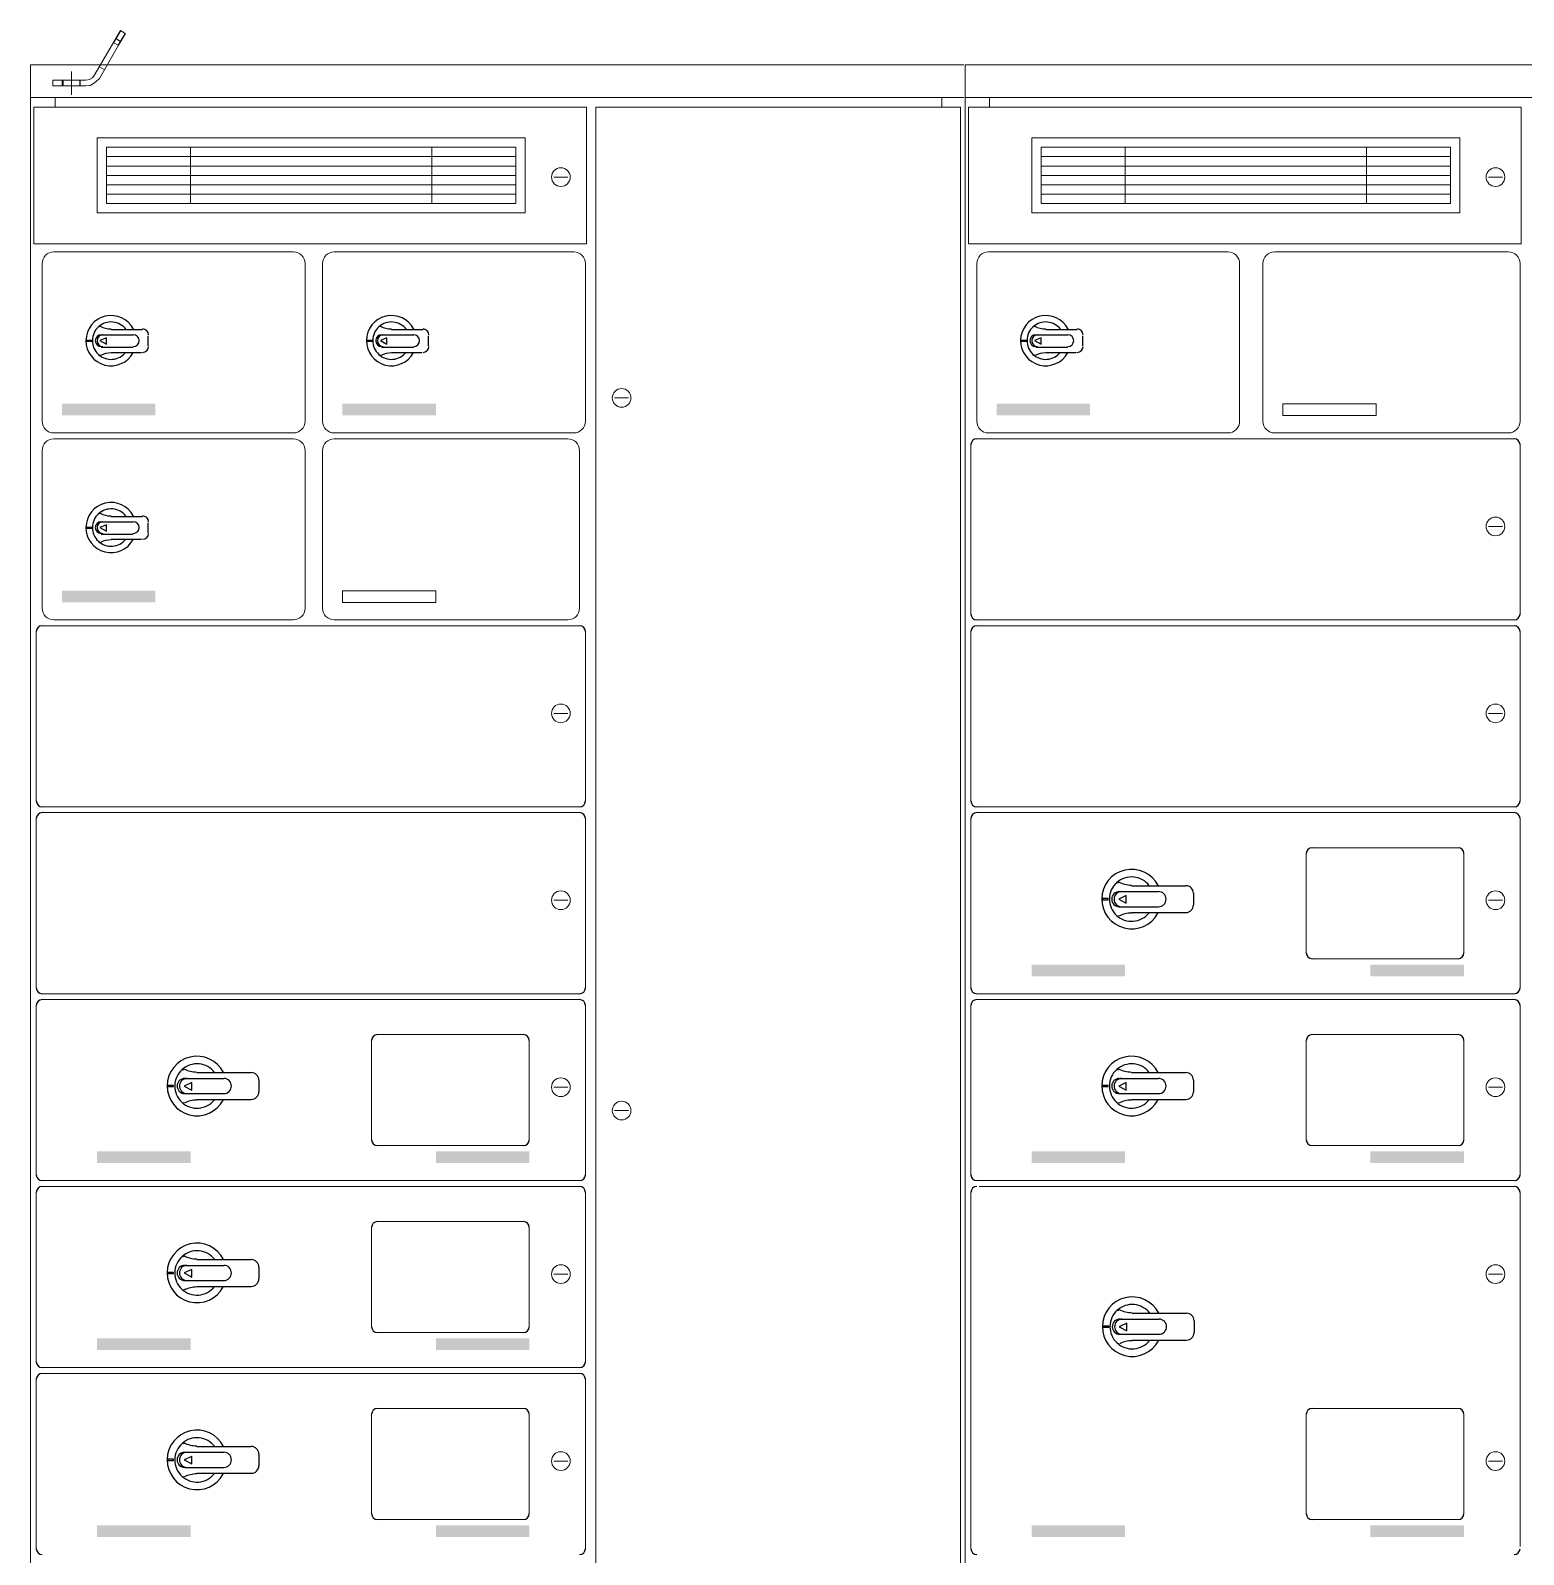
# Model space of a CAD drawing. Extents: x -5343388 to 7033982, y -486386 to 188356.
# Drawn here: x 893785 to 897236, y 136439 to 139961 of the extents above; entities that cross this region are included whole.
import ezdxf

# ---------------------------------------------------------------- set-up
doc = ezdxf.new("R2010")
doc.units = 0
doc.header["$MEASUREMENT"] = 0
doc.linetypes.add('EPLANLINE7', pattern=[0])
doc.layers.add('E12', color=40, linetype='Continuous', lineweight=20)

msp = doc.modelspace()

# ---------------------------------------------------------------- linework, layer by layer
at = {"layer": 'E12', "color": 1, "linetype": 'EPLANLINE7', "lineweight": 13}
for p, q in [((893993.04627, 139961.08138), (893932.29627, 139857.13138)), ((894003.84627, 139954.33138), (893944.44627, 139850.38138)), ((893993.04627, 139935.43138), (893982.24627, 139942.18138)), ((894003.84627, 139954.33138), (893993.04627, 139961.08138)), ((893987.64627, 139927.33138), (893976.84627, 139932.73138)), ((893785.14627, 139881.43138), (893785.14627, 135129.43138)), ((893785.14627, 135129.43138), (893785.14627, 139881.43138)), ((895942.44627, 139881.43138), (893785.14627, 139881.43138)), ((893879.64627, 139812.58138), (893879.64627, 139866.58138)), ((893955.24627, 139870.63138), (893944.44627, 139877.38138)), ((895945.14627, 139881.43138), (895945.14627, 135129.43138)), ((895945.14627, 135129.43138), (895945.14627, 139881.43138)), ((898102.44627, 139881.43138), (895945.14627, 139881.43138)), ((893836.44627, 139832.83138), (893836.44627, 139846.33138)), ((893913.39627, 139846.33138), (893836.44627, 139846.33138)), ((893913.39627, 139832.83138), (893836.44627, 139832.83138)), ((893858.04627, 139832.83138), (893858.04627, 139846.33138)), ((893860.74627, 139832.83138), (893860.74627, 139846.33138)), ((893899.89627, 139832.83138), (893899.89627, 139846.33138)), ((893921.49627, 139847.68138), (893913.39627, 139846.33138)), ((893922.84627, 139834.18138), (893913.39627, 139832.83138)), ((893928.24627, 139851.73138), (893921.49627, 139847.68138)), ((893930.94627, 139838.23138), (893922.84627, 139834.18138)), ((893932.29627, 139857.13138), (893928.24627, 139851.73138)), ((893937.69627, 139843.63138), (893930.94627, 139838.23138)), ((893944.44627, 139850.38138), (893937.69627, 139843.63138)), ((893785.14627, 139805.83138), (895942.44627, 139805.83138)), ((893841.84627, 139805.83138), (893841.84627, 139784.23138)), ((895891.14627, 139784.23138), (895891.14627, 139805.83138)), ((895945.14627, 139805.83138), (898102.44627, 139805.83138)), ((896001.84627, 139805.83138), (896001.84627, 139784.23138)), ((893793.24627, 139784.23138), (895070.34627, 139784.23138)), ((893793.24627, 139784.23138), (893793.24627, 139468.33138)), ((895070.34627, 139784.23138), (895070.34627, 139466.98138)), ((895091.94627, 139784.23138), (895091.94627, 135194.23138)), ((895091.94627, 139784.23138), (895934.34627, 139784.23138)), ((895934.34627, 139784.23138), (895934.34627, 135194.23138)), ((895953.24627, 139784.23138), (897230.34627, 139784.23138)), ((895953.24627, 139784.23138), (895953.24627, 139468.33138)), ((897230.34627, 139784.23138), (897230.34627, 139466.98138)), ((893939.04627, 139712.68138), (894928.59627, 139712.68138)), ((893939.04627, 139539.88138), (893939.04627, 139712.68138)), ((893960.64627, 139691.08138), (894906.99627, 139691.08138)), ((893960.64627, 139561.48138), (893960.64627, 139691.08138)), ((894155.04627, 139691.08138), (894155.04627, 139561.48138)), ((894712.59627, 139691.08138), (894712.59627, 139561.48138)), ((894906.99627, 139691.08138), (894906.99627, 139561.48138)), ((894928.59627, 139712.68138), (894928.59627, 139539.88138)), ((896099.04627, 139712.68138), (897088.59627, 139712.68138)), ((896099.04627, 139539.88138), (896099.04627, 139712.68138)), ((896120.64627, 139691.08138), (897066.99627, 139691.08138)), ((896120.64627, 139561.48138), (896120.64627, 139691.08138)), ((896315.04627, 139691.08138), (896315.04627, 139561.48138)), ((896872.59627, 139691.08138), (896872.59627, 139561.48138)), ((897066.99627, 139691.08138), (897066.99627, 139561.48138)), ((897088.59627, 139712.68138), (897088.59627, 139539.88138)), ((893960.64627, 139669.48138), (894906.99627, 139669.48138)), ((896120.64627, 139669.48138), (897066.99627, 139669.48138)), ((893960.64627, 139647.88138), (894906.99627, 139647.88138)), ((893960.64627, 139626.28138), (894906.99627, 139626.28138)), ((894994.74627, 139622.23138), (895027.14627, 139622.23138)), ((896120.64627, 139647.88138), (897066.99627, 139647.88138)), ((896120.64627, 139626.28138), (897066.99627, 139626.28138)), ((897154.74627, 139622.23138), (897187.14627, 139622.23138)), ((893960.64627, 139604.68138), (894906.99627, 139604.68138)), ((893960.64627, 139583.08138), (894906.99627, 139583.08138)), ((896120.64627, 139604.68138), (897066.99627, 139604.68138)), ((896120.64627, 139583.08138), (897066.99627, 139583.08138)), ((894906.99627, 139561.48138), (893960.64627, 139561.48138)), ((897066.99627, 139561.48138), (896120.64627, 139561.48138)), ((894928.59627, 139539.88138), (893939.04627, 139539.88138)), ((897088.59627, 139539.88138), (896099.04627, 139539.88138)), ((895070.34627, 139468.33138), (893793.24627, 139468.33138)), ((893839.14627, 139449.43138), (894392.64627, 139449.43138)), ((894487.14627, 139449.43138), (895040.64627, 139449.43138)), ((897230.34627, 139468.33138), (895953.24627, 139468.33138)), ((895999.14627, 139449.43138), (896552.64627, 139449.43138)), ((896660.64627, 139449.43138), (897200.64627, 139449.43138)), ((893812.14627, 139057.93138), (893812.14627, 139422.43138)), ((894419.64627, 139422.43138), (894419.64627, 139057.93138)), ((894460.14627, 139057.93138), (894460.14627, 139422.43138)), ((895067.64627, 139422.43138), (895067.64627, 139057.93138)), ((895972.14627, 139057.93138), (895972.14627, 139422.43138)), ((896579.64627, 139422.43138), (896579.64627, 139057.93138)), ((896633.64627, 139057.93138), (896633.64627, 139422.43138)), ((897227.64627, 139422.43138), (897227.64627, 139057.93138)), ((895135.14627, 139111.93138), (895167.54627, 139111.93138)), ((896679.54627, 139098.43138), (896679.54627, 139071.43138)), ((896679.54627, 139098.43138), (896895.54627, 139098.43138)), ((896895.54627, 139098.43138), (896895.54627, 139071.43138)), ((896679.54627, 139071.43138), (896895.54627, 139071.43138)), ((893839.14627, 139030.93138), (894392.64627, 139030.93138)), ((894487.14627, 139030.93138), (895040.64627, 139030.93138)), ((895999.14627, 139030.93138), (896552.64627, 139030.93138)), ((896660.64627, 139030.93138), (897200.64627, 139030.93138)), ((893812.14627, 138625.93138), (893812.14627, 138990.43138)), ((893839.14627, 139017.43138), (894392.64627, 139017.43138)), ((894419.64627, 138990.43138), (894419.64627, 138625.93138)), ((894460.14627, 138625.93138), (894460.14627, 138990.43138)), ((894487.14627, 139017.43138), (895027.14627, 139017.43138)), ((895054.14627, 138990.43138), (895054.14627, 138625.93138)), ((895958.64627, 139003.93138), (895958.64627, 138612.43138)), ((897214.14627, 139017.43138), (895972.14627, 139017.43138)), ((897227.64627, 138612.43138), (897227.64627, 139003.93138)), ((897154.74627, 138814.93138), (897187.14627, 138814.93138)), ((894506.04627, 138666.43138), (894506.04627, 138639.43138)), ((894506.04627, 138666.43138), (894722.04627, 138666.43138)), ((894506.04627, 138639.43138), (894722.04627, 138639.43138)), ((894722.04627, 138666.43138), (894722.04627, 138639.43138)), ((893839.14627, 138598.93138), (894392.64627, 138598.93138)), ((894487.14627, 138598.93138), (895027.14627, 138598.93138)), ((895972.14627, 138598.93138), (897214.14627, 138598.93138)), ((893798.64627, 138571.93138), (893798.64627, 138180.43138)), ((895054.14627, 138585.43138), (893812.14627, 138585.43138)), ((895067.64627, 138180.43138), (895067.64627, 138571.93138)), ((895958.64627, 138571.93138), (895958.64627, 138180.43138)), ((897214.14627, 138585.43138), (895972.14627, 138585.43138)), ((897227.64627, 138180.43138), (897227.64627, 138571.93138)), ((894994.74627, 138382.93138), (895027.14627, 138382.93138)), ((897154.74627, 138382.93138), (897187.14627, 138382.93138)), ((893798.64627, 138139.93138), (893798.64627, 137748.43138)), ((893812.14627, 138166.93138), (895054.14627, 138166.93138)), ((895054.14627, 138153.43138), (893812.14627, 138153.43138)), ((895067.64627, 137748.43138), (895067.64627, 138139.93138)), ((895958.64627, 138139.93138), (895958.64627, 137748.43138)), ((895972.14627, 138166.93138), (897214.14627, 138166.93138)), ((897214.14627, 138153.43138), (895972.14627, 138153.43138)), ((897227.64627, 137748.43138), (897227.64627, 138139.93138)), ((896747.04627, 138072.43138), (897084.54627, 138072.43138)), ((896733.54627, 137829.43138), (896733.54627, 138058.93138)), ((897098.04627, 138058.93138), (897098.04627, 137829.43138)), ((894994.74627, 137950.93138), (895027.14627, 137950.93138)), ((897154.74627, 137950.93138), (897187.14627, 137950.93138)), ((897084.54627, 137815.93138), (896747.04627, 137815.93138)), ((893812.14627, 137734.93138), (895054.14627, 137734.93138)), ((895054.14627, 137721.43138), (893812.14627, 137721.43138)), ((895972.14627, 137734.93138), (897214.14627, 137734.93138)), ((897214.14627, 137721.43138), (895972.14627, 137721.43138)), ((893798.64627, 137707.93138), (893798.64627, 137316.43138)), ((895067.64627, 137316.43138), (895067.64627, 137707.93138)), ((895958.64627, 137707.93138), (895958.64627, 137316.43138)), ((897227.64627, 137316.43138), (897227.64627, 137707.93138)), ((894573.54627, 137397.43138), (894573.54627, 137626.93138)), ((894587.04627, 137640.43138), (894924.54627, 137640.43138)), ((894938.04627, 137626.93138), (894938.04627, 137397.43138)), ((896733.54627, 137397.43138), (896733.54627, 137626.93138)), ((896747.04627, 137640.43138), (897084.54627, 137640.43138)), ((897098.04627, 137626.93138), (897098.04627, 137397.43138)), ((894994.74627, 137518.93138), (895027.14627, 137518.93138)), ((897154.74627, 137518.93138), (897187.14627, 137518.93138)), ((895135.14627, 137464.93138), (895167.54627, 137464.93138)), ((894924.54627, 137383.93138), (894587.04627, 137383.93138)), ((897084.54627, 137383.93138), (896747.04627, 137383.93138)), ((893812.14627, 137302.93138), (895054.14627, 137302.93138)), ((895972.14627, 137302.93138), (897214.14627, 137302.93138)), ((893798.64627, 137275.93138), (893798.64627, 136884.43138)), ((895054.14627, 137289.43138), (893812.14627, 137289.43138)), ((895067.64627, 136884.43138), (895067.64627, 137275.93138)), ((895958.64627, 137275.93138), (895958.64627, 136452.43138)), ((897214.14627, 137289.43138), (895977.54627, 137289.43138)), ((897227.64627, 137275.93138), (897227.64627, 136457.83138)), ((894573.54627, 136965.43138), (894573.54627, 137194.93138)), ((894587.04627, 137208.43138), (894924.54627, 137208.43138)), ((894938.04627, 137194.93138), (894938.04627, 136965.43138)), ((894994.74627, 137086.93138), (895027.14627, 137086.93138)), ((897154.74627, 137086.93138), (897187.14627, 137086.93138)), ((894924.54627, 136951.93138), (894587.04627, 136951.93138)), ((893812.14627, 136870.93138), (895054.14627, 136870.93138)), ((893798.64627, 136843.93138), (893798.64627, 136452.43138)), ((895054.14627, 136857.43138), (893812.14627, 136857.43138)), ((895067.64627, 136452.43138), (895067.64627, 136843.93138)), ((894587.04627, 136776.43138), (894924.54627, 136776.43138)), ((896747.04627, 136776.43138), (897084.54627, 136776.43138)), ((894573.54627, 136533.43138), (894573.54627, 136762.93138)), ((894938.04627, 136762.93138), (894938.04627, 136533.43138)), ((896733.54627, 136533.43138), (896733.54627, 136762.93138)), ((897098.04627, 136762.93138), (897098.04627, 136533.43138)), ((894994.74627, 136654.93138), (895027.14627, 136654.93138)), ((897154.74627, 136654.93138), (897187.14627, 136654.93138)), ((894924.54627, 136519.93138), (894587.04627, 136519.93138)), ((897084.54627, 136519.93138), (896747.04627, 136519.93138))]:
    msp.add_line(p, q, dxfattribs=at)
at = {"layer": 'E12', "color": 1, "linetype": 'EPLANLINE7', "lineweight": 25}
for p, q in [((893982.24627, 139942.18138), (893976.84627, 139932.73138)), ((893993.04627, 139961.08138), (893982.24627, 139942.18138)), ((894003.84627, 139954.33138), (893987.64627, 139927.33138)), ((893899.89627, 139832.83138), (893899.89627, 139846.33138)), ((893971.44627, 139269.88138), (894044.34627, 139269.88138)), ((894619.44627, 139269.88138), (894692.34627, 139269.88138)), ((896131.44627, 139269.88138), (896204.34627, 139269.88138)), ((893914.74627, 139244.23138), (893914.74627, 139242.88138)), ((893914.74627, 139244.23138), (893914.74627, 139242.88138)), ((893926.89627, 139244.23138), (893914.74627, 139244.23138)), ((893926.89627, 139244.23138), (893914.74627, 139244.23138)), ((893914.74627, 139242.88138), (893926.89627, 139242.88138)), ((893914.74627, 139242.88138), (893926.89627, 139242.88138)), ((893926.89627, 139242.88138), (893926.89627, 139244.23138)), ((893926.89627, 139242.88138), (893926.89627, 139244.23138)), ((893960.64627, 139250.98138), (893945.79627, 139244.23138)), ((893960.64627, 139250.98138), (893945.79627, 139244.23138)), ((893945.79627, 139244.23138), (893960.64627, 139236.13138)), ((893945.79627, 139244.23138), (893960.64627, 139236.13138)), ((893948.49627, 139257.73138), (894022.74627, 139257.73138)), ((893948.49627, 139257.73138), (894022.74627, 139257.73138)), ((893960.64627, 139236.13138), (893960.64627, 139250.98138)), ((893960.64627, 139236.13138), (893960.64627, 139250.98138)), ((894056.49627, 139255.03138), (894056.49627, 139232.08138)), ((894562.74627, 139244.23138), (894562.74627, 139242.88138)), ((894562.74627, 139244.23138), (894562.74627, 139242.88138)), ((894574.89627, 139244.23138), (894562.74627, 139244.23138)), ((894574.89627, 139244.23138), (894562.74627, 139244.23138)), ((894562.74627, 139242.88138), (894574.89627, 139242.88138)), ((894562.74627, 139242.88138), (894574.89627, 139242.88138)), ((894574.89627, 139242.88138), (894574.89627, 139244.23138)), ((894574.89627, 139242.88138), (894574.89627, 139244.23138)), ((894608.64627, 139250.98138), (894593.79627, 139244.23138)), ((894608.64627, 139250.98138), (894593.79627, 139244.23138)), ((894593.79627, 139244.23138), (894608.64627, 139236.13138)), ((894593.79627, 139244.23138), (894608.64627, 139236.13138)), ((894596.49627, 139257.73138), (894670.74627, 139257.73138)), ((894596.49627, 139257.73138), (894670.74627, 139257.73138)), ((894608.64627, 139236.13138), (894608.64627, 139250.98138)), ((894608.64627, 139236.13138), (894608.64627, 139250.98138)), ((894704.49627, 139255.03138), (894704.49627, 139232.08138)), ((896074.74627, 139244.23138), (896074.74627, 139242.88138)), ((896074.74627, 139244.23138), (896074.74627, 139242.88138)), ((896086.89627, 139244.23138), (896074.74627, 139244.23138)), ((896086.89627, 139244.23138), (896074.74627, 139244.23138)), ((896074.74627, 139242.88138), (896086.89627, 139242.88138)), ((896074.74627, 139242.88138), (896086.89627, 139242.88138)), ((896086.89627, 139242.88138), (896086.89627, 139244.23138)), ((896086.89627, 139242.88138), (896086.89627, 139244.23138)), ((896120.64627, 139250.98138), (896105.79627, 139244.23138)), ((896120.64627, 139250.98138), (896105.79627, 139244.23138)), ((896105.79627, 139244.23138), (896120.64627, 139236.13138)), ((896105.79627, 139244.23138), (896120.64627, 139236.13138)), ((896108.49627, 139257.73138), (896182.74627, 139257.73138)), ((896108.49627, 139257.73138), (896182.74627, 139257.73138)), ((896120.64627, 139236.13138), (896120.64627, 139250.98138)), ((896120.64627, 139236.13138), (896120.64627, 139250.98138)), ((896216.49627, 139255.03138), (896216.49627, 139232.08138)), ((893941.74627, 139211.83138), (893941.74627, 139211.83138)), ((893941.74627, 139211.83138), (893941.74627, 139211.83138)), ((893948.49627, 139229.38138), (894022.74627, 139229.38138)), ((893948.49627, 139229.38138), (894022.74627, 139229.38138)), ((893971.44627, 139217.23138), (894041.64627, 139217.23138)), ((894589.74627, 139211.83138), (894589.74627, 139211.83138)), ((894589.74627, 139211.83138), (894589.74627, 139211.83138)), ((894596.49627, 139229.38138), (894670.74627, 139229.38138)), ((894596.49627, 139229.38138), (894670.74627, 139229.38138)), ((894619.44627, 139217.23138), (894689.64627, 139217.23138)), ((896101.74627, 139211.83138), (896101.74627, 139211.83138)), ((896101.74627, 139211.83138), (896101.74627, 139211.83138)), ((896108.49627, 139229.38138), (896182.74627, 139229.38138)), ((896108.49627, 139229.38138), (896182.74627, 139229.38138)), ((896131.44627, 139217.23138), (896201.64627, 139217.23138)), ((893914.74627, 138812.23138), (893914.74627, 138810.88138)), ((893914.74627, 138812.23138), (893914.74627, 138810.88138)), ((893926.89627, 138812.23138), (893914.74627, 138812.23138)), ((893926.89627, 138812.23138), (893914.74627, 138812.23138)), ((893914.74627, 138810.88138), (893926.89627, 138810.88138)), ((893914.74627, 138810.88138), (893926.89627, 138810.88138)), ((893926.89627, 138810.88138), (893926.89627, 138812.23138)), ((893926.89627, 138810.88138), (893926.89627, 138812.23138)), ((893960.64627, 138818.98138), (893945.79627, 138812.23138)), ((893960.64627, 138818.98138), (893945.79627, 138812.23138)), ((893945.79627, 138812.23138), (893960.64627, 138804.13138)), ((893945.79627, 138812.23138), (893960.64627, 138804.13138)), ((893948.49627, 138825.73138), (894022.74627, 138825.73138)), ((893948.49627, 138825.73138), (894022.74627, 138825.73138)), ((893960.64627, 138804.13138), (893960.64627, 138818.98138)), ((893960.64627, 138804.13138), (893960.64627, 138818.98138)), ((893971.44627, 138837.88138), (894044.34627, 138837.88138)), ((894056.49627, 138823.03138), (894056.49627, 138800.08138)), ((893941.74627, 138779.83138), (893941.74627, 138779.83138)), ((893941.74627, 138779.83138), (893941.74627, 138779.83138)), ((893948.49627, 138797.38138), (894022.74627, 138797.38138)), ((893948.49627, 138797.38138), (894022.74627, 138797.38138)), ((893971.44627, 138785.23138), (894041.64627, 138785.23138)), ((896301.54627, 137971.18138), (896391.99627, 137971.18138)), ((896301.54627, 137971.18138), (896391.99627, 137971.18138)), ((896329.89627, 137984.68138), (896455.44627, 137984.68138)), ((896329.89627, 137984.68138), (896455.44627, 137984.68138)), ((896472.99627, 137967.13138), (896472.99627, 137940.13138)), ((896472.99627, 137967.13138), (896472.99627, 137940.13138)), ((896262.39627, 137954.98138), (896262.39627, 137952.28138)), ((896262.39627, 137954.98138), (896262.39627, 137952.28138)), ((896275.89627, 137954.98138), (896262.39627, 137954.98138)), ((896275.89627, 137954.98138), (896262.39627, 137954.98138)), ((896262.39627, 137952.28138), (896275.89627, 137952.28138)), ((896262.39627, 137952.28138), (896275.89627, 137952.28138)), ((896275.89627, 137952.28138), (896275.89627, 137954.98138)), ((896275.89627, 137952.28138), (896275.89627, 137954.98138)), ((896317.74627, 137961.73138), (896300.19627, 137953.63138)), ((896317.74627, 137961.73138), (896300.19627, 137953.63138)), ((896300.19627, 137953.63138), (896317.74627, 137944.18138)), ((896300.19627, 137953.63138), (896317.74627, 137944.18138)), ((896301.54627, 137936.08138), (896391.99627, 137936.08138)), ((896301.54627, 137936.08138), (896391.99627, 137936.08138)), ((896317.74627, 137944.18138), (896317.74627, 137961.73138)), ((896317.74627, 137944.18138), (896317.74627, 137961.73138)), ((896294.79627, 137915.83138), (896294.79627, 137915.83138)), ((896294.79627, 137915.83138), (896294.79627, 137915.83138)), ((896329.89627, 137922.58138), (896455.44627, 137922.58138)), ((896329.89627, 137922.58138), (896455.44627, 137922.58138)), ((894169.89627, 137552.68138), (894295.44627, 137552.68138)), ((894169.89627, 137552.68138), (894295.44627, 137552.68138)), ((896329.89627, 137552.68138), (896455.44627, 137552.68138)), ((896329.89627, 137552.68138), (896455.44627, 137552.68138)), ((894102.39627, 137522.98138), (894102.39627, 137520.28138)), ((894102.39627, 137522.98138), (894102.39627, 137520.28138)), ((894115.89627, 137522.98138), (894102.39627, 137522.98138)), ((894115.89627, 137522.98138), (894102.39627, 137522.98138)), ((894102.39627, 137520.28138), (894115.89627, 137520.28138)), ((894102.39627, 137520.28138), (894115.89627, 137520.28138)), ((894115.89627, 137520.28138), (894115.89627, 137522.98138)), ((894115.89627, 137520.28138), (894115.89627, 137522.98138)), ((894157.74627, 137529.73138), (894140.19627, 137521.63138)), ((894157.74627, 137529.73138), (894140.19627, 137521.63138)), ((894140.19627, 137521.63138), (894157.74627, 137512.18138)), ((894140.19627, 137521.63138), (894157.74627, 137512.18138)), ((894141.54627, 137539.18138), (894231.99627, 137539.18138)), ((894141.54627, 137539.18138), (894231.99627, 137539.18138)), ((894157.74627, 137512.18138), (894157.74627, 137529.73138)), ((894157.74627, 137512.18138), (894157.74627, 137529.73138)), ((894312.99627, 137535.13138), (894312.99627, 137508.13138)), ((894312.99627, 137535.13138), (894312.99627, 137508.13138)), ((896262.39627, 137522.98138), (896262.39627, 137520.28138)), ((896262.39627, 137522.98138), (896262.39627, 137520.28138)), ((896275.89627, 137522.98138), (896262.39627, 137522.98138)), ((896275.89627, 137522.98138), (896262.39627, 137522.98138)), ((896262.39627, 137520.28138), (896275.89627, 137520.28138)), ((896262.39627, 137520.28138), (896275.89627, 137520.28138)), ((896275.89627, 137520.28138), (896275.89627, 137522.98138)), ((896275.89627, 137520.28138), (896275.89627, 137522.98138)), ((896317.74627, 137529.73138), (896300.19627, 137521.63138)), ((896317.74627, 137529.73138), (896300.19627, 137521.63138)), ((896300.19627, 137521.63138), (896317.74627, 137512.18138)), ((896300.19627, 137521.63138), (896317.74627, 137512.18138)), ((896301.54627, 137539.18138), (896391.99627, 137539.18138)), ((896301.54627, 137539.18138), (896391.99627, 137539.18138)), ((896317.74627, 137512.18138), (896317.74627, 137529.73138)), ((896317.74627, 137512.18138), (896317.74627, 137529.73138)), ((896472.99627, 137535.13138), (896472.99627, 137508.13138)), ((896472.99627, 137535.13138), (896472.99627, 137508.13138)), ((894134.79627, 137483.83138), (894134.79627, 137483.83138)), ((894134.79627, 137483.83138), (894134.79627, 137483.83138)), ((894141.54627, 137504.08138), (894231.99627, 137504.08138)), ((894141.54627, 137504.08138), (894231.99627, 137504.08138)), ((894169.89627, 137490.58138), (894295.44627, 137490.58138)), ((894169.89627, 137490.58138), (894295.44627, 137490.58138)), ((896294.79627, 137483.83138), (896294.79627, 137483.83138)), ((896294.79627, 137483.83138), (896294.79627, 137483.83138)), ((896301.54627, 137504.08138), (896391.99627, 137504.08138)), ((896301.54627, 137504.08138), (896391.99627, 137504.08138)), ((896329.89627, 137490.58138), (896455.44627, 137490.58138)), ((896329.89627, 137490.58138), (896455.44627, 137490.58138)), ((894169.89627, 137120.68138), (894295.44627, 137120.68138)), ((894169.89627, 137120.68138), (894295.44627, 137120.68138)), ((894102.39627, 137090.98138), (894102.39627, 137088.28138)), ((894102.39627, 137090.98138), (894102.39627, 137088.28138)), ((894115.89627, 137090.98138), (894102.39627, 137090.98138)), ((894115.89627, 137090.98138), (894102.39627, 137090.98138)), ((894102.39627, 137088.28138), (894115.89627, 137088.28138)), ((894102.39627, 137088.28138), (894115.89627, 137088.28138)), ((894115.89627, 137088.28138), (894115.89627, 137090.98138)), ((894115.89627, 137088.28138), (894115.89627, 137090.98138)), ((894157.74627, 137097.73138), (894140.19627, 137089.63138)), ((894157.74627, 137097.73138), (894140.19627, 137089.63138)), ((894140.19627, 137089.63138), (894157.74627, 137080.18138)), ((894140.19627, 137089.63138), (894157.74627, 137080.18138)), ((894141.54627, 137107.18138), (894231.99627, 137107.18138)), ((894141.54627, 137107.18138), (894231.99627, 137107.18138)), ((894157.74627, 137080.18138), (894157.74627, 137097.73138)), ((894157.74627, 137080.18138), (894157.74627, 137097.73138)), ((894312.99627, 137103.13138), (894312.99627, 137076.13138)), ((894312.99627, 137103.13138), (894312.99627, 137076.13138)), ((894134.79627, 137051.83138), (894134.79627, 137051.83138)), ((894134.79627, 137051.83138), (894134.79627, 137051.83138)), ((894141.54627, 137072.08138), (894231.99627, 137072.08138)), ((894141.54627, 137072.08138), (894231.99627, 137072.08138)), ((894169.89627, 137058.58138), (894295.44627, 137058.58138)), ((894169.89627, 137058.58138), (894295.44627, 137058.58138)), ((896302.89627, 136982.98138), (896393.34627, 136982.98138)), ((896302.89627, 136982.98138), (896393.34627, 136982.98138)), ((896331.24627, 136996.48138), (896456.79627, 136996.48138)), ((896331.24627, 136996.48138), (896456.79627, 136996.48138)), ((896474.34627, 136978.93138), (896474.34627, 136951.93138)), ((896474.34627, 136978.93138), (896474.34627, 136951.93138)), ((896263.74627, 136966.78138), (896263.74627, 136964.08138)), ((896263.74627, 136966.78138), (896263.74627, 136964.08138)), ((896277.24627, 136966.78138), (896263.74627, 136966.78138)), ((896277.24627, 136966.78138), (896263.74627, 136966.78138)), ((896263.74627, 136964.08138), (896277.24627, 136964.08138)), ((896263.74627, 136964.08138), (896277.24627, 136964.08138)), ((896277.24627, 136964.08138), (896277.24627, 136966.78138)), ((896277.24627, 136964.08138), (896277.24627, 136966.78138)), ((896319.09627, 136973.53138), (896301.54627, 136965.43138)), ((896319.09627, 136973.53138), (896301.54627, 136965.43138)), ((896301.54627, 136965.43138), (896319.09627, 136955.98138)), ((896301.54627, 136965.43138), (896319.09627, 136955.98138)), ((896302.89627, 136947.88138), (896393.34627, 136947.88138)), ((896302.89627, 136947.88138), (896393.34627, 136947.88138)), ((896319.09627, 136955.98138), (896319.09627, 136973.53138)), ((896319.09627, 136955.98138), (896319.09627, 136973.53138)), ((896296.14627, 136927.63138), (896296.14627, 136927.63138)), ((896296.14627, 136927.63138), (896296.14627, 136927.63138)), ((896331.24627, 136934.38138), (896456.79627, 136934.38138)), ((896331.24627, 136934.38138), (896456.79627, 136934.38138)), ((894157.74627, 136665.73138), (894140.19627, 136657.63138)), ((894157.74627, 136665.73138), (894140.19627, 136657.63138)), ((894141.54627, 136675.18138), (894231.99627, 136675.18138)), ((894141.54627, 136675.18138), (894231.99627, 136675.18138)), ((894157.74627, 136648.18138), (894157.74627, 136665.73138)), ((894157.74627, 136648.18138), (894157.74627, 136665.73138)), ((894169.89627, 136688.68138), (894295.44627, 136688.68138)), ((894169.89627, 136688.68138), (894295.44627, 136688.68138)), ((894312.99627, 136671.13138), (894312.99627, 136644.13138)), ((894312.99627, 136671.13138), (894312.99627, 136644.13138)), ((894102.39627, 136658.98138), (894102.39627, 136656.28138)), ((894102.39627, 136658.98138), (894102.39627, 136656.28138)), ((894115.89627, 136658.98138), (894102.39627, 136658.98138)), ((894115.89627, 136658.98138), (894102.39627, 136658.98138)), ((894102.39627, 136656.28138), (894115.89627, 136656.28138)), ((894102.39627, 136656.28138), (894115.89627, 136656.28138)), ((894115.89627, 136656.28138), (894115.89627, 136658.98138)), ((894115.89627, 136656.28138), (894115.89627, 136658.98138)), ((894140.19627, 136657.63138), (894157.74627, 136648.18138)), ((894140.19627, 136657.63138), (894157.74627, 136648.18138)), ((894141.54627, 136640.08138), (894231.99627, 136640.08138)), ((894141.54627, 136640.08138), (894231.99627, 136640.08138)), ((894169.89627, 136626.58138), (894295.44627, 136626.58138)), ((894169.89627, 136626.58138), (894295.44627, 136626.58138)), ((894134.79627, 136619.83138), (894134.79627, 136619.83138)), ((894134.79627, 136619.83138), (894134.79627, 136619.83138))]:
    msp.add_line(p, q, dxfattribs=at)
at = {"layer": 'E12', "color": 1, "linetype": 'EPLANLINE7', "lineweight": 13, "ltscale": 2}
for centre in [(895010.94627, 139622.23138), (897170.94627, 139622.23138), (895151.34627, 139111.93138), (897170.94627, 138814.93138), (895010.94627, 138382.93138), (897170.94627, 138382.93138), (895010.94627, 137950.93138), (897170.94627, 137950.93138), (895010.94627, 137518.93138), (897170.94627, 137518.93138), (895151.34627, 137464.93138), (895010.94627, 137086.93138), (897170.94627, 137086.93138), (895010.94627, 136654.93138), (897170.94627, 136654.93138)]:
    msp.add_circle(centre, 21.6, dxfattribs=at)
for centre, start, end in [((893839.14627, 139422.43138), 90, 180), ((894392.64627, 139422.43138), 0, 90), ((894487.14627, 139422.43138), 90, 180), ((895040.64627, 139422.43138), 0, 90), ((895999.14627, 139422.43138), 90, 180), ((896552.64627, 139422.43138), 0, 90), ((896660.64627, 139422.43138), 90, 180), ((897200.64627, 139422.43138), 0, 90), ((893839.14627, 139057.93138), 180, 270), ((894392.64627, 139057.93138), 270, 0), ((894487.14627, 139057.93138), 180, 270), ((895040.64627, 139057.93138), 270, 0), ((895999.14627, 139057.93138), 180, 270), ((896552.64627, 139057.93138), 270, 0), ((896660.64627, 139057.93138), 180, 270), ((897200.64627, 139057.93138), 270, 0), ((893839.14627, 138990.43138), 90, 180), ((894392.64627, 138990.43138), 0, 90), ((894487.14627, 138990.43138), 90, 180), ((895027.14627, 138990.43138), 0, 90), ((893839.14627, 138625.93138), 180, 270), ((894392.64627, 138625.93138), 270, 0), ((894487.14627, 138625.93138), 180, 270), ((895027.14627, 138625.93138), 270, 0)]:
    msp.add_arc(centre, 27, start, end, dxfattribs=at)
at = {"layer": 'E12', "color": 1, "linetype": 'EPLANLINE7', "lineweight": 25, "ltscale": 2}
for centre, radius, start, end in [((893971.44627, 139244.23138), 58.05, 27, 332), ((893971.44627, 139244.23138), 58.05, 27, 332), ((894619.44627, 139244.23138), 58.05, 27, 332), ((894619.44627, 139244.23138), 58.05, 27, 332), ((896131.44627, 139244.23138), 58.05, 27, 332), ((896131.44627, 139244.23138), 58.05, 27, 332), ((893971.44627, 139244.23138), 43.2, 132, 227), ((893971.44627, 139244.23138), 43.2, 132, 227), ((893944.44627, 139272.58138), 4.05, 62, 132), ((893944.44627, 139272.58138), 4.05, 62, 132), ((893971.44627, 139244.23138), 43.2, 37, 132), ((893971.44627, 139244.23138), 43.2, 37, 132), ((893971.44627, 139325.23138), 54, 242, 270), ((893971.44627, 139325.23138), 54, 242, 270), ((894044.34627, 139257.73138), 13.5, 0, 90), ((894619.44627, 139244.23138), 43.2, 132, 227), ((894619.44627, 139244.23138), 43.2, 132, 227), ((894592.44627, 139272.58138), 4.05, 62, 132), ((894592.44627, 139272.58138), 4.05, 62, 132), ((894619.44627, 139244.23138), 43.2, 37, 132), ((894619.44627, 139244.23138), 43.2, 37, 132), ((894619.44627, 139325.23138), 54, 242, 270), ((894619.44627, 139325.23138), 54, 242, 270), ((894692.34627, 139257.73138), 13.5, 0, 90), ((896131.44627, 139244.23138), 43.2, 132, 227), ((896131.44627, 139244.23138), 43.2, 132, 227), ((896104.44627, 139272.58138), 4.05, 62, 132), ((896104.44627, 139272.58138), 4.05, 62, 132), ((896131.44627, 139244.23138), 43.2, 37, 132), ((896131.44627, 139244.23138), 43.2, 37, 132), ((896131.44627, 139325.23138), 54, 242, 270), ((896131.44627, 139325.23138), 54, 242, 270), ((896204.34627, 139257.73138), 13.5, 0, 90), ((893948.49627, 139244.23138), 13.5, 90, 270), ((893948.49627, 139244.23138), 13.5, 90, 270), ((893952.54627, 139244.23138), 13.5, 90, 270), ((893952.54627, 139244.23138), 13.5, 90, 270), ((894022.74627, 139244.23138), 13.5, 270, 90), ((894022.74627, 139244.23138), 13.5, 270, 90), ((894044.34627, 139230.73138), 13.5, 270, 0), ((894596.49627, 139244.23138), 13.5, 90, 270), ((894596.49627, 139244.23138), 13.5, 90, 270), ((894600.54627, 139244.23138), 13.5, 90, 270), ((894600.54627, 139244.23138), 13.5, 90, 270), ((894670.74627, 139244.23138), 13.5, 270, 90), ((894670.74627, 139244.23138), 13.5, 270, 90), ((894692.34627, 139230.73138), 13.5, 270, 0), ((896108.49627, 139244.23138), 13.5, 90, 270), ((896108.49627, 139244.23138), 13.5, 90, 270), ((896112.54627, 139244.23138), 13.5, 90, 270), ((896112.54627, 139244.23138), 13.5, 90, 270), ((896182.74627, 139244.23138), 13.5, 270, 90), ((896182.74627, 139244.23138), 13.5, 270, 90), ((896204.34627, 139230.73138), 13.5, 270, 0), ((893944.44627, 139214.53138), 4.05, 227, 297), ((893944.44627, 139214.53138), 4.05, 227, 297), ((893971.44627, 139244.23138), 43.2, 227, 322), ((893971.44627, 139244.23138), 43.2, 227, 322), ((893971.44627, 139161.88138), 54, 90, 117), ((893971.44627, 139161.88138), 54, 90, 117), ((894592.44627, 139214.53138), 4.05, 227, 297), ((894592.44627, 139214.53138), 4.05, 227, 297), ((894619.44627, 139244.23138), 43.2, 227, 322), ((894619.44627, 139244.23138), 43.2, 227, 322), ((894619.44627, 139161.88138), 54, 90, 117), ((894619.44627, 139161.88138), 54, 90, 117), ((896104.44627, 139214.53138), 4.05, 227, 297), ((896104.44627, 139214.53138), 4.05, 227, 297), ((896131.44627, 139244.23138), 43.2, 227, 322), ((896131.44627, 139244.23138), 43.2, 227, 322), ((896131.44627, 139161.88138), 54, 90, 117), ((896131.44627, 139161.88138), 54, 90, 117), ((895972.14627, 139003.93138), 13.5, 90, 180), ((897214.14627, 139003.93138), 13.5, 0, 90), ((893971.44627, 138812.23138), 58.05, 27, 332), ((893971.44627, 138812.23138), 58.05, 27, 332), ((893971.44627, 138812.23138), 43.2, 132, 227), ((893971.44627, 138812.23138), 43.2, 132, 227), ((893944.44627, 138840.58138), 4.05, 62, 132), ((893944.44627, 138840.58138), 4.05, 62, 132), ((893971.44627, 138812.23138), 43.2, 37, 132), ((893971.44627, 138812.23138), 43.2, 37, 132), ((893971.44627, 138893.23138), 54, 242, 270), ((893971.44627, 138893.23138), 54, 242, 270), ((893948.49627, 138812.23138), 13.5, 90, 270), ((893948.49627, 138812.23138), 13.5, 90, 270), ((893952.54627, 138812.23138), 13.5, 90, 270), ((893952.54627, 138812.23138), 13.5, 90, 270), ((894022.74627, 138812.23138), 13.5, 270, 90), ((894022.74627, 138812.23138), 13.5, 270, 90), ((894044.34627, 138825.73138), 13.5, 0, 90), ((893944.44627, 138782.53138), 4.05, 227, 297), ((893944.44627, 138782.53138), 4.05, 227, 297), ((893971.44627, 138812.23138), 43.2, 227, 322), ((893971.44627, 138812.23138), 43.2, 227, 322), ((893971.44627, 138729.88138), 54, 90, 117), ((893971.44627, 138729.88138), 54, 90, 117), ((894044.34627, 138798.73138), 13.5, 270, 0), ((895972.14627, 138612.43138), 13.5, 180, 270), ((897214.14627, 138612.43138), 13.5, 270, 0), ((893812.14627, 138571.93138), 13.5, 90, 180), ((895054.14627, 138571.93138), 13.5, 0, 90), ((895972.14627, 138571.93138), 13.5, 90, 180), ((897214.14627, 138571.93138), 13.5, 0, 90), ((893812.14627, 138180.43138), 13.5, 180, 270), ((895054.14627, 138180.43138), 13.5, 270, 0), ((895972.14627, 138180.43138), 13.5, 180, 270), ((897214.14627, 138180.43138), 13.5, 270, 0), ((893812.14627, 138139.93138), 13.5, 90, 180), ((895054.14627, 138139.93138), 13.5, 0, 90), ((895972.14627, 138139.93138), 13.5, 90, 180), ((897214.14627, 138139.93138), 13.5, 0, 90), ((896747.04627, 138058.93138), 13.5, 90, 180), ((897084.54627, 138058.93138), 13.5, 0, 90), ((896329.89627, 137953.63138), 68.85, 27, 332), ((896329.89627, 137953.63138), 68.85, 27, 332), ((896329.89627, 137953.63138), 51.3, 37, 132), ((896329.89627, 137953.63138), 51.3, 37, 132), ((896329.89627, 137953.63138), 51.3, 132, 227), ((896329.89627, 137953.63138), 51.3, 132, 227), ((896301.54627, 137953.63138), 17.55, 90, 270), ((896301.54627, 137953.63138), 17.55, 90, 270), ((896306.94627, 137953.63138), 17.55, 90, 270), ((896306.94627, 137953.63138), 17.55, 90, 270), ((896297.49627, 137987.38138), 4.05, 62, 132), ((896297.49627, 137987.38138), 4.05, 62, 132), ((896329.89627, 138050.83138), 64.8, 242, 270), ((896391.99627, 137953.63138), 17.55, 270, 90), ((896391.99627, 137953.63138), 17.55, 270, 90), ((896455.44627, 137967.13138), 17.55, 0, 90), ((896455.44627, 137967.13138), 17.55, 0, 90), ((896455.44627, 137940.13138), 17.55, 270, 0), ((896455.44627, 137940.13138), 17.55, 270, 0), ((896297.49627, 137918.53138), 4.05, 227, 297), ((896297.49627, 137918.53138), 4.05, 227, 297), ((896329.89627, 137953.63138), 51.3, 227, 322), ((896329.89627, 137953.63138), 51.3, 227, 322), ((896329.89627, 137856.43138), 64.8, 90, 117), ((896329.89627, 137856.43138), 64.8, 90, 117), ((896747.04627, 137829.43138), 13.5, 180, 270), ((897084.54627, 137829.43138), 13.5, 270, 0), ((893812.14627, 137748.43138), 13.5, 180, 270), ((893812.14627, 137707.93138), 13.5, 90, 180), ((895054.14627, 137748.43138), 13.5, 270, 0), ((895054.14627, 137707.93138), 13.5, 0, 90), ((895972.14627, 137748.43138), 13.5, 180, 270), ((895972.14627, 137707.93138), 13.5, 90, 180), ((897214.14627, 137748.43138), 13.5, 270, 0), ((897214.14627, 137707.93138), 13.5, 0, 90), ((894587.04627, 137626.93138), 13.5, 90, 180), ((894924.54627, 137626.93138), 13.5, 0, 90), ((896747.04627, 137626.93138), 13.5, 90, 180), ((897084.54627, 137626.93138), 13.5, 0, 90), ((894169.89627, 137521.63138), 68.85, 27, 332), ((894169.89627, 137521.63138), 68.85, 27, 332), ((896329.89627, 137521.63138), 68.85, 27, 332), ((896329.89627, 137521.63138), 68.85, 27, 332), ((894169.89627, 137521.63138), 51.3, 132, 227), ((894169.89627, 137521.63138), 51.3, 132, 227), ((894137.49627, 137555.38138), 4.05, 62, 132), ((894137.49627, 137555.38138), 4.05, 62, 132), ((894169.89627, 137521.63138), 51.3, 37, 132), ((894169.89627, 137521.63138), 51.3, 37, 132), ((894169.89627, 137618.83138), 64.8, 242, 270), ((894295.44627, 137535.13138), 17.55, 0, 90), ((894295.44627, 137535.13138), 17.55, 0, 90), ((896329.89627, 137521.63138), 51.3, 132, 227), ((896329.89627, 137521.63138), 51.3, 132, 227), ((896297.49627, 137555.38138), 4.05, 62, 132), ((896297.49627, 137555.38138), 4.05, 62, 132), ((896329.89627, 137521.63138), 51.3, 37, 132), ((896329.89627, 137521.63138), 51.3, 37, 132), ((896329.89627, 137618.83138), 64.8, 242, 270), ((896455.44627, 137535.13138), 17.55, 0, 90), ((896455.44627, 137535.13138), 17.55, 0, 90), ((894141.54627, 137521.63138), 17.55, 90, 270), ((894141.54627, 137521.63138), 17.55, 90, 270), ((894146.94627, 137521.63138), 17.55, 90, 270), ((894146.94627, 137521.63138), 17.55, 90, 270), ((894231.99627, 137521.63138), 17.55, 270, 90), ((894231.99627, 137521.63138), 17.55, 270, 90), ((894295.44627, 137508.13138), 17.55, 270, 0), ((894295.44627, 137508.13138), 17.55, 270, 0), ((896301.54627, 137521.63138), 17.55, 90, 270), ((896301.54627, 137521.63138), 17.55, 90, 270), ((896306.94627, 137521.63138), 17.55, 90, 270), ((896306.94627, 137521.63138), 17.55, 90, 270), ((896391.99627, 137521.63138), 17.55, 270, 90), ((896391.99627, 137521.63138), 17.55, 270, 90), ((896455.44627, 137508.13138), 17.55, 270, 0), ((896455.44627, 137508.13138), 17.55, 270, 0), ((894137.49627, 137486.53138), 4.05, 227, 297), ((894137.49627, 137486.53138), 4.05, 227, 297), ((894169.89627, 137521.63138), 51.3, 227, 322), ((894169.89627, 137521.63138), 51.3, 227, 322), ((894169.89627, 137424.43138), 64.8, 90, 117), ((894169.89627, 137424.43138), 64.8, 90, 117), ((896297.49627, 137486.53138), 4.05, 227, 297), ((896297.49627, 137486.53138), 4.05, 227, 297), ((896329.89627, 137521.63138), 51.3, 227, 322), ((896329.89627, 137521.63138), 51.3, 227, 322), ((896329.89627, 137424.43138), 64.8, 90, 117), ((896329.89627, 137424.43138), 64.8, 90, 117), ((894587.04627, 137397.43138), 13.5, 180, 270), ((894924.54627, 137397.43138), 13.5, 270, 0), ((896747.04627, 137397.43138), 13.5, 180, 270), ((897084.54627, 137397.43138), 13.5, 270, 0), ((893812.14627, 137316.43138), 13.5, 180, 270), ((895054.14627, 137316.43138), 13.5, 270, 0), ((895972.14627, 137316.43138), 13.5, 180, 270), ((897214.14627, 137316.43138), 13.5, 270, 0), ((893812.14627, 137275.93138), 13.5, 90, 180), ((895054.14627, 137275.93138), 13.5, 0, 90), ((895972.14627, 137275.93138), 13.5, 90, 180), ((897214.14627, 137275.93138), 13.5, 0, 90), ((894587.04627, 137194.93138), 13.5, 90, 180), ((894924.54627, 137194.93138), 13.5, 0, 90), ((894169.89627, 137089.63138), 68.85, 27, 332), ((894169.89627, 137089.63138), 68.85, 27, 332), ((894169.89627, 137089.63138), 51.3, 132, 227), ((894169.89627, 137089.63138), 51.3, 132, 227), ((894137.49627, 137123.38138), 4.05, 62, 132), ((894137.49627, 137123.38138), 4.05, 62, 132), ((894169.89627, 137089.63138), 51.3, 37, 132), ((894169.89627, 137089.63138), 51.3, 37, 132), ((894169.89627, 137186.83138), 64.8, 242, 270), ((894295.44627, 137103.13138), 17.55, 0, 90), ((894295.44627, 137103.13138), 17.55, 0, 90), ((894141.54627, 137089.63138), 17.55, 90, 270), ((894141.54627, 137089.63138), 17.55, 90, 270), ((894146.94627, 137089.63138), 17.55, 90, 270), ((894146.94627, 137089.63138), 17.55, 90, 270), ((894231.99627, 137089.63138), 17.55, 270, 90), ((894231.99627, 137089.63138), 17.55, 270, 90), ((894137.49627, 137054.53138), 4.05, 227, 297), ((894137.49627, 137054.53138), 4.05, 227, 297), ((894169.89627, 137089.63138), 51.3, 227, 322), ((894169.89627, 137089.63138), 51.3, 227, 322), ((894169.89627, 136992.43138), 64.8, 90, 117), ((894169.89627, 136992.43138), 64.8, 90, 117), ((894295.44627, 137076.13138), 17.55, 270, 0), ((894295.44627, 137076.13138), 17.55, 270, 0), ((896331.24627, 136965.43138), 68.85, 27, 332), ((896331.24627, 136965.43138), 68.85, 27, 332), ((896331.24627, 136965.43138), 51.3, 37, 132), ((896331.24627, 136965.43138), 51.3, 37, 132), ((896331.24627, 136965.43138), 51.3, 132, 227), ((896331.24627, 136965.43138), 51.3, 132, 227), ((896302.89627, 136965.43138), 17.55, 90, 270), ((896302.89627, 136965.43138), 17.55, 90, 270), ((896308.29627, 136965.43138), 17.55, 90, 270), ((896308.29627, 136965.43138), 17.55, 90, 270), ((896298.84627, 136999.18138), 4.05, 62, 132), ((896298.84627, 136999.18138), 4.05, 62, 132), ((896331.24627, 137062.63138), 64.8, 242, 270), ((896331.24627, 137062.63138), 64.8, 242, 270), ((896393.34627, 136965.43138), 17.55, 270, 90), ((896393.34627, 136965.43138), 17.55, 270, 90), ((896456.79627, 136978.93138), 17.55, 0, 90), ((896456.79627, 136978.93138), 17.55, 0, 90), ((894587.04627, 136965.43138), 13.5, 180, 270), ((894924.54627, 136965.43138), 13.5, 270, 0), ((896456.79627, 136951.93138), 17.55, 270, 0), ((896456.79627, 136951.93138), 17.55, 270, 0), ((896298.84627, 136930.33138), 4.05, 227, 297), ((896298.84627, 136930.33138), 4.05, 227, 297), ((896331.24627, 136965.43138), 51.3, 227, 322), ((896331.24627, 136965.43138), 51.3, 227, 322), ((896331.24627, 136868.23138), 64.8, 90, 117), ((896331.24627, 136868.23138), 64.8, 90, 117), ((893812.14627, 136884.43138), 13.5, 180, 270), ((895054.14627, 136884.43138), 13.5, 270, 0), ((893812.14627, 136843.93138), 13.5, 90, 180), ((895054.14627, 136843.93138), 13.5, 0, 90), ((894587.04627, 136762.93138), 13.5, 90, 180), ((894924.54627, 136762.93138), 13.5, 0, 90), ((896747.04627, 136762.93138), 13.5, 90, 180), ((897084.54627, 136762.93138), 13.5, 0, 90), ((894169.89627, 136657.63138), 68.85, 27, 332), ((894169.89627, 136657.63138), 68.85, 27, 332), ((894169.89627, 136657.63138), 51.3, 132, 227), ((894169.89627, 136657.63138), 51.3, 132, 227), ((894137.49627, 136691.38138), 4.05, 62, 132), ((894137.49627, 136691.38138), 4.05, 62, 132), ((894169.89627, 136657.63138), 51.3, 37, 132), ((894169.89627, 136657.63138), 51.3, 37, 132), ((894169.89627, 136754.83138), 64.8, 242, 270), ((894141.54627, 136657.63138), 17.55, 90, 270), ((894141.54627, 136657.63138), 17.55, 90, 270), ((894146.94627, 136657.63138), 17.55, 90, 270), ((894146.94627, 136657.63138), 17.55, 90, 270), ((894231.99627, 136657.63138), 17.55, 270, 90), ((894231.99627, 136657.63138), 17.55, 270, 90), ((894295.44627, 136671.13138), 17.55, 0, 90), ((894295.44627, 136671.13138), 17.55, 0, 90), ((894169.89627, 136657.63138), 51.3, 227, 322), ((894169.89627, 136657.63138), 51.3, 227, 322), ((894169.89627, 136560.43138), 64.8, 90, 117), ((894169.89627, 136560.43138), 64.8, 90, 117), ((894295.44627, 136644.13138), 17.55, 270, 0), ((894295.44627, 136644.13138), 17.55, 270, 0), ((894137.49627, 136622.53138), 4.05, 227, 297), ((894137.49627, 136622.53138), 4.05, 227, 297), ((894587.04627, 136533.43138), 13.5, 180, 270), ((894924.54627, 136533.43138), 13.5, 270, 0), ((896747.04627, 136533.43138), 13.5, 180, 270), ((897084.54627, 136533.43138), 13.5, 270, 0), ((893812.14627, 136452.43138), 13.5, 180, 270), ((895054.14627, 136452.43138), 13.5, 270, 0), ((895972.14627, 136452.43138), 13.5, 180, 270), ((897214.14627, 136452.43138), 13.5, 270, 0)]:
    msp.add_arc(centre, radius, start, end, dxfattribs=at)
at = {"layer": 'E12', "color": 1, "linetype": 'EPLANLINE7', "lineweight": 13, "ltscale": 2}
for points in [[(893858.04627, 139098.43138), (893858.04627, 139071.43138), (894074.04627, 139098.43138), (894074.04627, 139071.43138)], [(894506.04627, 139098.43138), (894506.04627, 139071.43138), (894722.04627, 139098.43138), (894722.04627, 139071.43138)], [(896018.04627, 139098.43138), (896018.04627, 139071.43138), (896234.04627, 139098.43138), (896234.04627, 139071.43138)], [(893858.04627, 138666.43138), (893858.04627, 138639.43138), (894074.04627, 138666.43138), (894074.04627, 138639.43138)], [(896099.04627, 137802.43138), (896099.04627, 137775.43138), (896315.04627, 137802.43138), (896315.04627, 137775.43138)], [(896882.04627, 137802.43138), (896882.04627, 137775.43138), (897098.04627, 137802.43138), (897098.04627, 137775.43138)], [(893939.04627, 137370.43138), (893939.04627, 137343.43138), (894155.04627, 137370.43138), (894155.04627, 137343.43138)], [(894722.04627, 137370.43138), (894722.04627, 137343.43138), (894938.04627, 137370.43138), (894938.04627, 137343.43138)], [(896099.04627, 137370.43138), (896099.04627, 137343.43138), (896315.04627, 137370.43138), (896315.04627, 137343.43138)], [(896882.04627, 137370.43138), (896882.04627, 137343.43138), (897098.04627, 137370.43138), (897098.04627, 137343.43138)], [(893939.04627, 136938.43138), (893939.04627, 136911.43138), (894155.04627, 136938.43138), (894155.04627, 136911.43138)], [(894722.04627, 136938.43138), (894722.04627, 136911.43138), (894938.04627, 136938.43138), (894938.04627, 136911.43138)], [(893939.04627, 136506.43138), (893939.04627, 136479.43138), (894155.04627, 136506.43138), (894155.04627, 136479.43138)], [(894722.04627, 136506.43138), (894722.04627, 136479.43138), (894938.04627, 136506.43138), (894938.04627, 136479.43138)], [(896099.04627, 136506.43138), (896099.04627, 136479.43138), (896315.04627, 136506.43138), (896315.04627, 136479.43138)], [(896882.04627, 136506.43138), (896882.04627, 136479.43138), (897098.04627, 136506.43138), (897098.04627, 136479.43138)]]:
    msp.add_solid(points, dxfattribs=at)

doc.saveas('drawing.dxf')
